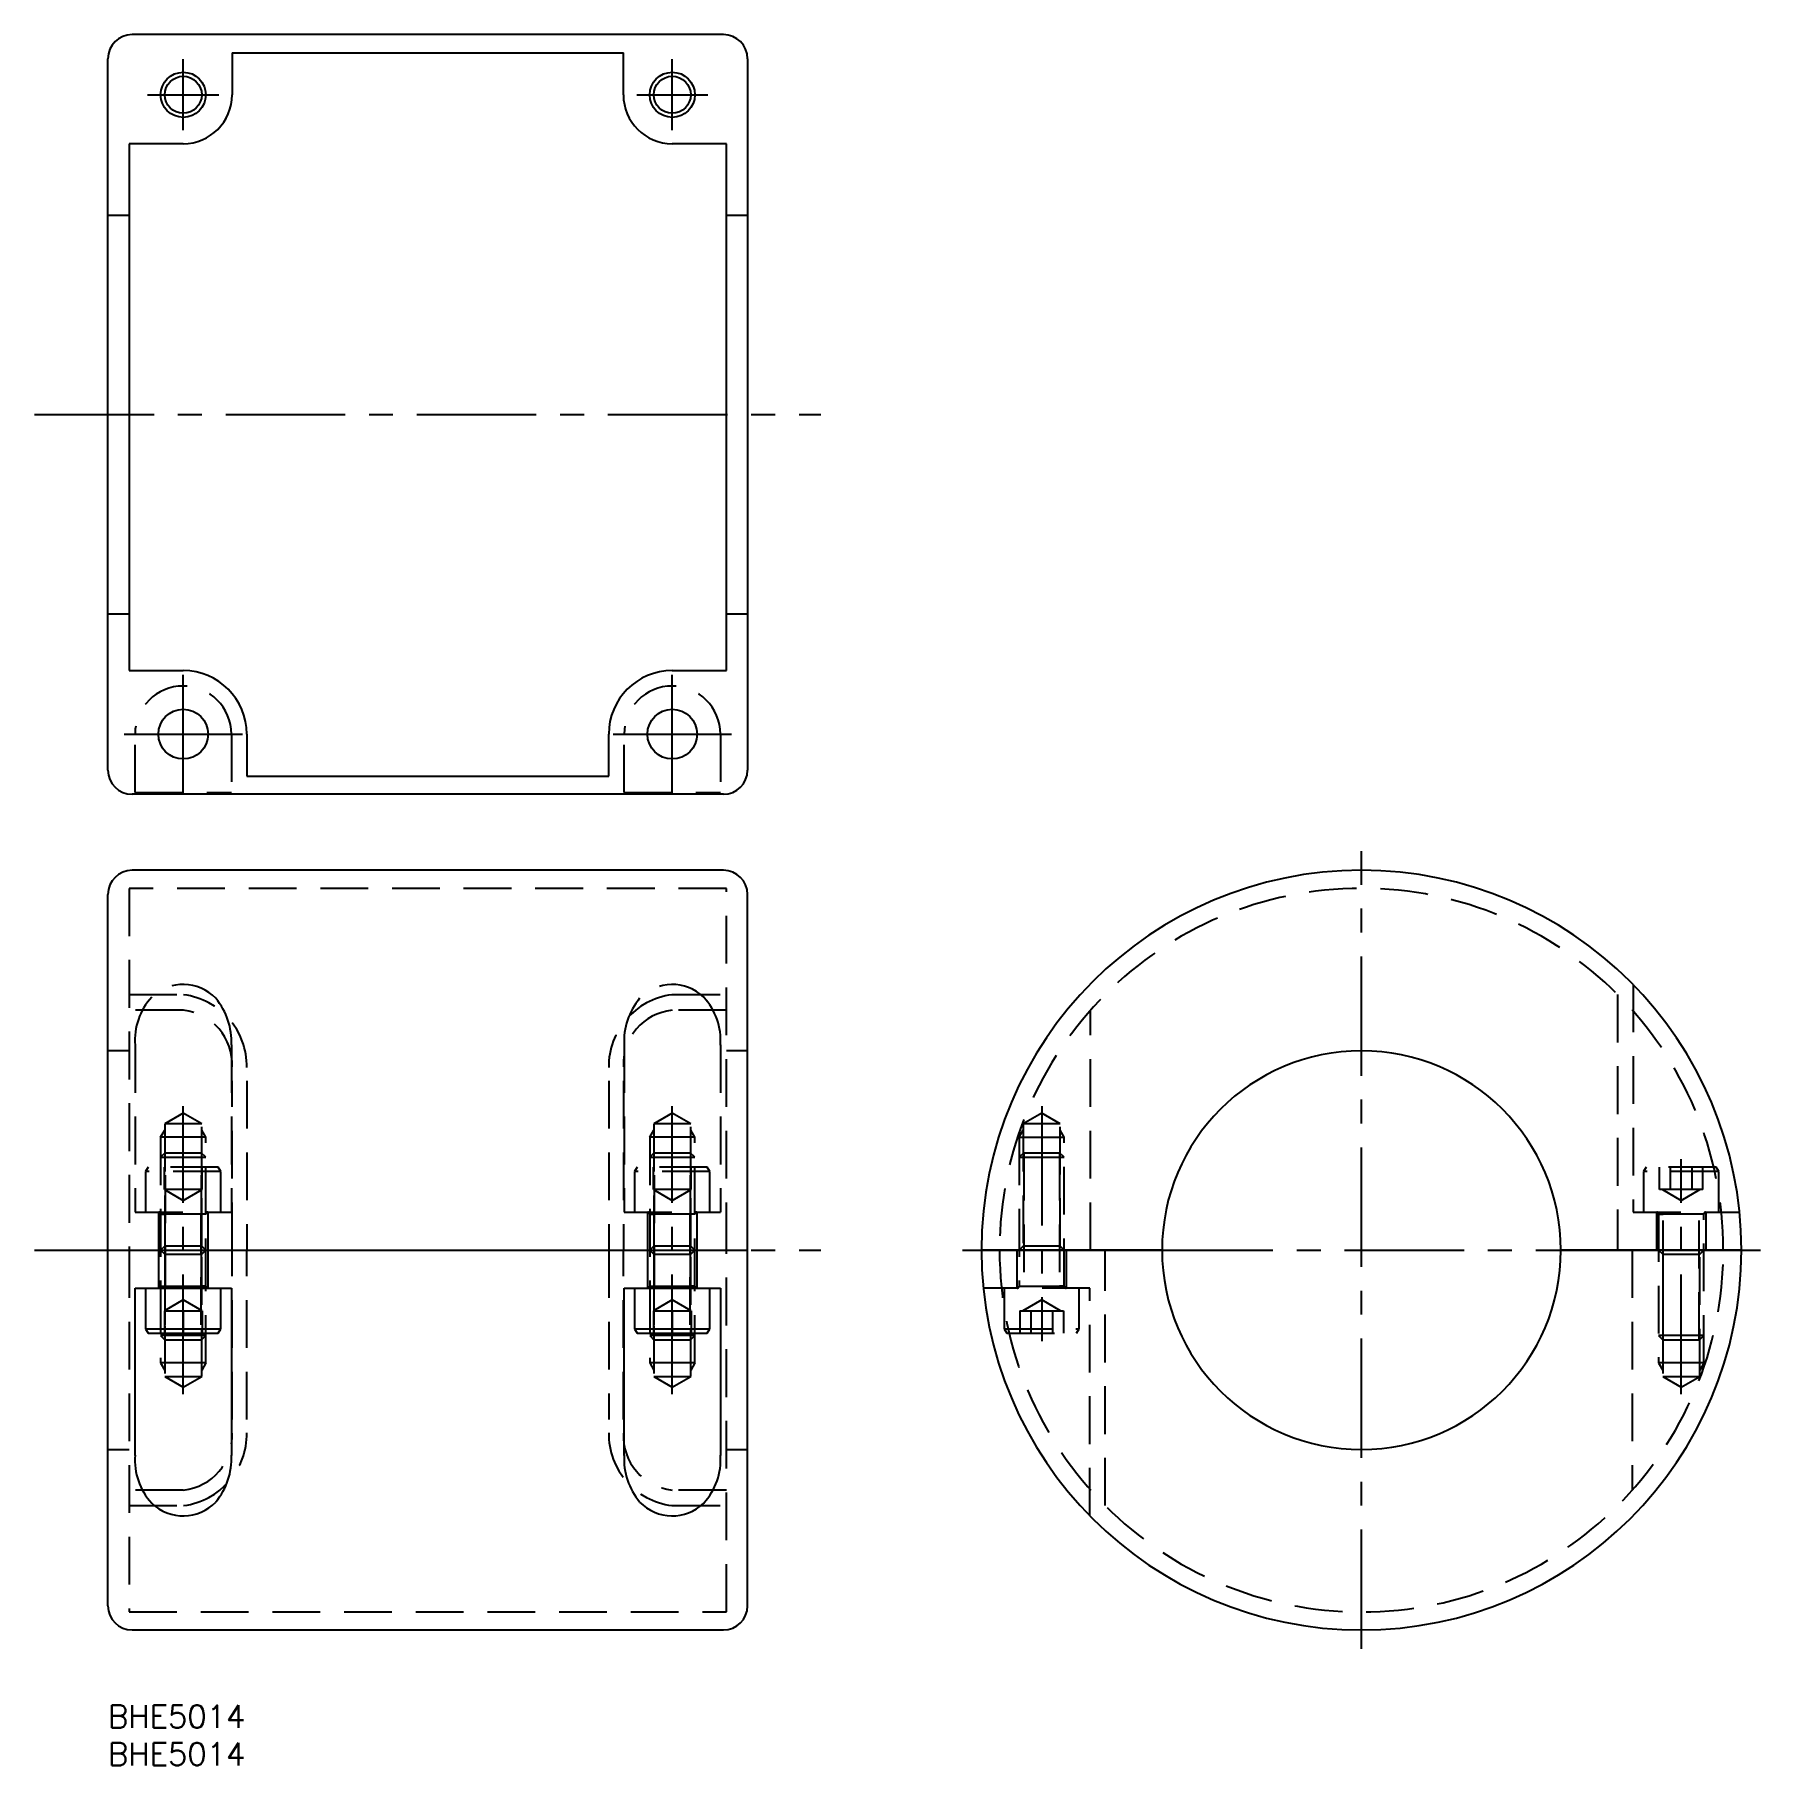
# Model space of a CAD drawing. Extents: x -10 to 220, y -8 to 222.
import ezdxf

# ---------------------------------------------------------------- set-up
doc = ezdxf.new("R2010")
doc.units = 0
doc.header["$LTSCALE"] = 0.5
doc.linetypes.add('CENTER', pattern=[50.8, 31.75, -6.35, 6.35, -6.35])
doc.linetypes.add('DASHED', pattern=[19.05, 12.7, -6.35])
for name, color, linetype in [('MSM_CENTER', 1, 'CENTER'), ('MSM_CONTINUOUS', 7, 'CONTINUOUS'), ('MSM_DASHED', 4, 'DASHED'), ('MSM_NARROW', 5, 'CONTINUOUS'), ('MSM_PART_NUMBER', 7, 'CONTINUOUS')]:
    doc.layers.add(name, color=color, linetype=linetype)
doc.styles.get("Standard").update_dxf_attribs({"font": 'txt.shx', "height": 3, "bigfont": 'bigfont.shx'})

msp = doc.modelspace()

# ---------------------------------------------------------------- linework, layer by layer
at = {"layer": 'MSM_CENTER'}
for p, q in [((10, 209.38), (10, 218.82)), ((75, 209.38), (75, 218.82)), ((5.27, 214.1), (14.73, 214.1)), ((70.27, 214.1), (79.73, 214.1)), ((-9.75, 171.6), (94.75, 171.6)), ((10, 121.22), (10, 136.97)), ((75, 121.22), (75, 136.97)), ((2.13, 129.1), (17.88, 129.1)), ((67.13, 129.1), (82.88, 129.1)), ((166.6, 7.48), (166.6, 113.53)), ((10, 41.37), (10, 79.63)), ((75, 41.37), (75, 79.63)), ((124.1, 79.63), (124.1, 48.4)), ((209.1, 41.37), (209.1, 72.6)), ((-9.75, 60.5), (94.75, 60.5)), ((113.57, 60.5), (219.62, 60.5))]:
    msp.add_line(p, q, dxfattribs=at)
at = {"layer": 'MSM_CONTINUOUS'}
for p, q in [((81.8, 222.1), (3.2, 222.1)), ((0, 124.3), (0, 218.9)), ((16.5, 219.7), (16.5, 214.1)), ((16.5, 219.7), (68.5, 219.7)), ((68.5, 214.1), (68.5, 219.7)), ((85, 218.9), (85, 124.3)), ((10, 207.6), (2.8, 207.6)), ((2.8, 207.6), (2.8, 137.55)), ((82.2, 207.6), (75, 207.6)), ((82.2, 137.55), (82.2, 207.6)), ((0, 198.1), (2.8, 198.1)), ((82.2, 198.1), (85, 198.1)), ((0, 145.1), (2.8, 145.1)), ((82.2, 145.1), (85, 145.1)), ((2.8, 137.55), (10, 137.55)), ((75, 137.55), (82.2, 137.55)), ((18.45, 129.1), (18.45, 123.5)), ((66.55, 123.5), (66.55, 129.1)), ((18.45, 123.5), (66.55, 123.5)), ((81.8, 121.1), (3.2, 121.1)), ((81.8, 111), (3.2, 111)), ((0, 60.5), (0, 107.8)), ((85, 60.5), (85, 107.8)), ((0, 13.2), (0, 60.5)), ((0, 60.5), (85, 60.5)), ((85, 13.2), (85, 60.5)), ((140.1, 60.5), (116.1, 60.5)), ((116.1, 60.5), (140.1, 60.5)), ((193.1, 60.5), (217.1, 60.5)), ((217.1, 60.5), (193.1, 60.5)), ((3.6, 33.22), (3.6, 55.45)), ((3.6, 55.45), (16.4, 55.45)), ((5, 55.45), (5, 50.05)), ((15, 50.05), (15, 55.45)), ((16.4, 55.45), (16.4, 33.22)), ((68.6, 33.22), (68.6, 55.45)), ((68.6, 55.45), (81.4, 55.45)), ((70, 55.45), (70, 50.05)), ((80, 50.05), (80, 55.45)), ((81.4, 55.45), (81.4, 33.22)), ((5, 50.05), (5.35, 49.45)), ((5, 50.05), (15, 50.05)), ((5.35, 49.45), (14.65, 49.45)), ((14.65, 49.45), (15, 50.05)), ((70, 50.05), (70.35, 49.45)), ((70, 50.05), (80, 50.05)), ((70.35, 49.45), (79.65, 49.45)), ((79.65, 49.45), (80, 50.05)), ((3.2, 10), (81.8, 10))]:
    msp.add_line(p, q, dxfattribs=at)
for centre, radius in [((10, 214.1), 2.46), ((75, 214.1), 2.46), ((10, 129.1), 3.3), ((75, 129.1), 3.3)]:
    msp.add_circle(centre, radius, dxfattribs=at)
for centre, radius, start, end in [((3.2, 218.9), 3.2, 90, 180), ((81.8, 218.9), 3.2, 0, 90), ((10, 214.1), 6.5, 270, 0), ((75, 214.1), 6.5, 180, 270), ((10, 129.1), 8.45, 0, 90), ((75, 129.1), 8.45, 90, 180), ((3.2, 124.3), 3.2, 180, 270), ((81.8, 124.3), 3.2, 270, 0), ((3.2, 107.8), 3.2, 90, 180), ((81.8, 107.8), 3.2, 0, 90), ((166.6, 60.5), 50.5, 0, 180), ((11.86, 88.46), 8.28, 136.8212, 184.7658), ((11.86, 88.46), 8.28, 136.8212, 184.7658), ((7.44, 88.24), 8.97, 357.0234, 39.7944), ((77.56, 88.24), 8.97, 140.2056, 182.9766), ((73.14, 88.46), 8.28, 355.2342, 43.1788), ((166.6, 60.5), 26.5, 0, 180), ((166.6, 60.5), 50.5, 180, 0), ((166.6, 60.5), 26.5, 180, 0), ((11.86, 32.54), 8.28, 175.2342, 223.1788), ((7.44, 32.76), 8.97, 320.2056, 2.9766), ((77.56, 32.76), 8.97, 177.0234, 219.7944), ((73.14, 32.54), 8.28, 316.8212, 4.7658), ((10, 31.23), 6.05, 226.2098, 315.8268), ((75, 31.23), 6.05, 224.1732, 313.7902), ((3.2, 13.2), 3.2, 180, 270), ((81.8, 13.2), 3.2, 270, 0)]:
    msp.add_arc(centre, radius, start, end, dxfattribs=at)
at = {"layer": 'MSM_DASHED'}
for p, q in [((3.6, 121.35), (3.6, 129.1)), ((16.4, 129.1), (16.4, 121.35)), ((68.6, 121.35), (68.6, 129.1)), ((81.4, 129.1), (81.4, 121.35)), ((3.6, 121.35), (16.4, 121.35)), ((68.6, 121.35), (81.4, 121.35)), ((2.8, 108.6), (2.8, 60.5)), ((82.2, 108.6), (2.8, 108.6)), ((82.2, 60.5), (82.2, 108.6)), ((2.8, 94.47), (10, 94.47)), ((75, 94.47), (82.2, 94.47)), ((200.65, 94.47), (200.65, 60.5)), ((202.7, 95.81), (202.7, 65.55)), ((10, 92.4), (2.8, 92.4)), ((82.2, 92.4), (75, 92.4)), ((130.6, 60.5), (130.6, 92.4)), ((3.6, 87.78), (3.6, 65.55)), ((16.4, 87.78), (16.4, 65.55)), ((68.6, 87.78), (68.6, 65.55)), ((81.4, 87.78), (81.4, 65.55)), ((2.8, 87), (0, 87)), ((85, 87), (82.2, 87)), ((16.5, 60.5), (16.5, 83.02)), ((18.45, 83.02), (18.45, 60.5)), ((66.55, 83.02), (66.55, 60.5)), ((68.5, 83.02), (68.5, 60.5)), ((10, 78.72), (7.54, 77.3)), ((12.46, 77.3), (10, 78.72)), ((75, 78.72), (72.54, 77.3)), ((77.46, 77.3), (75, 78.72)), ((124.1, 78.72), (121.64, 77.3)), ((126.56, 77.3), (124.1, 78.72)), ((7, 75.5), (7.54, 76.44)), ((7.54, 77.3), (7.54, 61.04)), ((12.46, 77.3), (7.54, 77.3)), ((12.46, 61.04), (12.46, 77.3)), ((13, 75.5), (12.46, 76.44)), ((72, 75.5), (72.54, 76.44)), ((72.54, 77.3), (72.54, 61.04)), ((77.46, 77.3), (72.54, 77.3)), ((77.46, 61.04), (77.46, 77.3)), ((78, 75.5), (77.46, 76.44)), ((121.1, 75.5), (121.64, 76.44)), ((126.56, 77.3), (121.64, 77.3)), ((121.64, 77.3), (121.64, 61.04)), ((126.56, 61.04), (126.56, 77.3)), ((127.1, 75.5), (126.56, 76.44)), ((7, 75.5), (7, 55.7)), ((13, 75.5), (7, 75.5)), ((13, 55.7), (13, 75.5)), ((72, 75.5), (72, 55.7)), ((78, 75.5), (72, 75.5)), ((78, 55.7), (78, 75.5)), ((121.1, 75.5), (121.1, 55.7)), ((121.1, 75.5), (127.1, 75.5)), ((127.1, 55.7), (127.1, 75.5)), ((5.35, 71.55), (5, 70.95)), ((14.65, 71.55), (5.35, 71.55)), ((7.61, 73.45), (7, 72.84)), ((7, 72.84), (13, 72.84)), ((7.5, 68.55), (7.5, 71.55)), ((7.61, 73.45), (12.39, 73.45)), ((13, 72.84), (12.39, 73.45)), ((12.5, 68.55), (12.5, 71.55)), ((15, 70.95), (14.65, 71.55)), ((70.35, 71.55), (70, 70.95)), ((79.65, 71.55), (70.35, 71.55)), ((72.61, 73.45), (72, 72.84)), ((72, 72.84), (78, 72.84)), ((72.5, 68.55), (72.5, 71.55)), ((72.61, 73.45), (77.39, 73.45)), ((78, 72.84), (77.39, 73.45)), ((77.5, 68.55), (77.5, 71.55)), ((80, 70.95), (79.65, 71.55)), ((121.71, 73.45), (121.1, 72.84)), ((121.1, 72.84), (127.1, 72.84)), ((121.71, 73.45), (126.49, 73.45)), ((121.71, 73.45), (121.71, 55.7)), ((121.71, 73.45), (121.71, 55.7)), ((127.1, 72.84), (126.49, 73.45)), ((126.49, 73.45), (126.49, 55.7)), ((126.49, 73.45), (126.49, 55.7)), ((204.45, 71.55), (204.1, 70.95)), ((213.75, 71.55), (204.45, 71.55)), ((206.21, 68.55), (206.21, 71.55)), ((207.66, 68.55), (207.66, 71.55)), ((210.54, 68.55), (210.54, 71.55)), ((211.99, 68.55), (211.99, 71.55)), ((214.1, 70.95), (213.75, 71.55)), ((5, 70.95), (5, 65.55)), ((15, 70.95), (5, 70.95)), ((7.61, 70.45), (7.61, 55.7)), ((12.39, 70.45), (12.39, 55.7)), ((15, 65.55), (15, 70.95)), ((70, 70.95), (70, 65.55)), ((80, 70.95), (70, 70.95)), ((72.61, 70.45), (72.61, 55.7)), ((77.39, 70.45), (77.39, 55.7)), ((80, 65.55), (80, 70.95)), ((204.1, 70.95), (204.1, 65.55)), ((214.1, 70.95), (204.1, 70.95)), ((214.1, 65.55), (214.1, 70.95)), ((7.5, 68.55), (10, 67.11)), ((12.5, 68.55), (7.5, 68.55)), ((10, 67.11), (12.5, 68.55)), ((72.5, 68.55), (75, 67.11)), ((77.5, 68.55), (72.5, 68.55)), ((75, 67.11), (77.5, 68.55)), ((211.99, 68.55), (206.21, 68.55)), ((206.6, 68.55), (209.1, 67.11)), ((209.1, 67.11), (211.6, 68.55)), ((3.6, 65.55), (16.4, 65.55)), ((6.7, 65.55), (6.7, 60.5)), ((13, 65.3), (7, 65.3)), ((7, 65.3), (7.61, 65.3)), ((7.61, 50.55), (7.61, 65.3)), ((12.39, 50.55), (12.39, 65.3)), ((13, 65.3), (12.39, 65.3)), ((13.3, 60.5), (13.3, 65.55)), ((68.6, 65.55), (81.4, 65.55)), ((71.7, 65.55), (71.7, 60.5)), ((78, 65.3), (72, 65.3)), ((72, 65.3), (72.61, 65.3)), ((72.61, 50.55), (72.61, 65.3)), ((77.39, 50.55), (77.39, 65.3)), ((78, 65.3), (77.39, 65.3)), ((78.3, 60.5), (78.3, 65.55)), ((202.7, 65.55), (216.85, 65.55)), ((205.8, 65.55), (205.8, 60.5)), ((206.1, 65.3), (206.1, 45.5)), ((212.1, 65.3), (206.1, 65.3)), ((206.1, 65.3), (206.71, 65.3)), ((206.1, 65.3), (206.71, 65.3)), ((206.71, 48.55), (206.71, 65.3)), ((206.71, 48.55), (206.71, 65.3)), ((211.49, 48.55), (211.49, 65.3)), ((212.1, 65.3), (211.49, 65.3)), ((211.49, 48.55), (211.49, 65.3)), ((212.1, 65.3), (211.49, 65.3)), ((212.1, 45.5), (212.1, 65.3)), ((212.4, 60.5), (212.4, 65.55)), ((2.8, 60.5), (2.8, 12.4)), ((6.7, 60.5), (6.7, 55.45)), ((7.54, 61.04), (7, 60.5)), ((7, 60.5), (7.54, 59.96)), ((12.46, 61.04), (7.54, 61.04)), ((7.54, 59.96), (7.54, 43.7)), ((7.54, 59.96), (12.46, 59.96)), ((13, 60.5), (12.46, 61.04)), ((12.46, 59.96), (13, 60.5)), ((12.46, 43.7), (12.46, 59.96)), ((13.3, 55.45), (13.3, 60.5)), ((16.5, 37.98), (16.5, 60.5)), ((18.45, 37.98), (18.45, 60.5)), ((66.55, 60.5), (66.55, 37.98)), ((68.5, 37.98), (68.5, 60.5)), ((71.7, 60.5), (71.7, 55.45)), ((72.54, 61.04), (72, 60.5)), ((72, 60.5), (72.54, 59.96)), ((77.46, 61.04), (72.54, 61.04)), ((72.54, 59.96), (72.54, 43.7)), ((72.54, 59.96), (77.46, 59.96)), ((78, 60.5), (77.46, 61.04)), ((77.46, 59.96), (78, 60.5)), ((77.46, 43.7), (77.46, 59.96)), ((78.3, 55.45), (78.3, 60.5)), ((82.2, 12.4), (82.2, 60.5)), ((120.8, 60.5), (120.8, 55.45)), ((121.64, 61.04), (121.1, 60.5)), ((126.56, 61.04), (121.64, 61.04)), ((127.1, 60.5), (126.56, 61.04)), ((127.4, 55.45), (127.4, 60.5)), ((132.55, 26.53), (132.55, 60.5)), ((202.6, 60.5), (202.6, 28.6)), ((206.1, 60.5), (206.64, 59.96)), ((206.64, 59.96), (206.64, 43.7)), ((206.64, 59.96), (211.56, 59.96)), ((211.56, 59.96), (212.1, 60.5)), ((211.56, 43.7), (211.56, 59.96)), ((7, 55.7), (7, 45.5)), ((7, 55.7), (13, 55.7)), ((7, 55.7), (7.61, 55.7)), ((13, 55.7), (12.39, 55.7)), ((13, 45.5), (13, 55.7)), ((72, 55.7), (72, 45.5)), ((72, 55.7), (78, 55.7)), ((72, 55.7), (72.61, 55.7)), ((78, 55.7), (77.39, 55.7)), ((78, 45.5), (78, 55.7)), ((130.5, 55.45), (116.35, 55.45)), ((119.1, 55.45), (119.1, 50.05)), ((121.1, 55.7), (127.1, 55.7)), ((121.1, 55.7), (121.71, 55.7)), ((121.1, 55.7), (121.71, 55.7)), ((127.1, 55.7), (126.49, 55.7)), ((127.1, 55.7), (126.49, 55.7)), ((129.1, 50.05), (129.1, 55.45)), ((130.5, 25.19), (130.5, 55.45)), ((10, 53.89), (7.5, 52.45)), ((12.5, 52.45), (10, 53.89)), ((75, 53.89), (72.5, 52.45)), ((77.5, 52.45), (75, 53.89)), ((124.1, 53.89), (121.6, 52.45)), ((126.6, 52.45), (124.1, 53.89)), ((7.5, 52.45), (7.5, 49.45)), ((7.5, 52.45), (12.5, 52.45)), ((10, 52.45), (10, 49.45)), ((12.5, 52.45), (12.5, 49.45)), ((72.5, 52.45), (72.5, 49.45)), ((72.5, 52.45), (77.5, 52.45)), ((75, 52.45), (75, 49.45)), ((77.5, 52.45), (77.5, 49.45)), ((121.21, 52.45), (121.21, 49.45)), ((121.21, 52.45), (126.99, 52.45)), ((122.66, 52.45), (122.66, 49.45)), ((125.54, 52.45), (125.54, 49.45)), ((126.99, 52.45), (126.99, 49.45)), ((7, 49.16), (7.61, 48.55)), ((13, 49.16), (7, 49.16)), ((12.39, 48.55), (7.61, 48.55)), ((12.39, 48.55), (13, 49.16)), ((78, 49.16), (72, 49.16)), ((72, 49.16), (72.61, 48.55)), ((77.39, 48.55), (72.61, 48.55)), ((77.39, 48.55), (78, 49.16)), ((119.1, 50.05), (119.45, 49.45)), ((119.1, 50.05), (129.1, 50.05)), ((119.45, 49.45), (128.75, 49.45)), ((128.75, 49.45), (129.1, 50.05)), ((206.1, 49.16), (206.71, 48.55)), ((212.1, 49.16), (206.1, 49.16)), ((211.49, 48.55), (206.71, 48.55)), ((211.49, 48.55), (212.1, 49.16)), ((13, 45.5), (7, 45.5)), ((7, 45.5), (7.54, 44.56)), ((13, 45.5), (12.46, 44.56)), ((78, 45.5), (72, 45.5)), ((72, 45.5), (72.54, 44.56)), ((78, 45.5), (77.46, 44.56)), ((212.1, 45.5), (206.1, 45.5)), ((206.1, 45.5), (206.64, 44.56)), ((212.1, 45.5), (211.56, 44.56)), ((7.54, 43.7), (10, 42.28)), ((7.54, 43.7), (12.46, 43.7)), ((10, 42.28), (12.46, 43.7)), ((72.54, 43.7), (75, 42.28)), ((72.54, 43.7), (77.46, 43.7)), ((75, 42.28), (77.46, 43.7)), ((206.64, 43.7), (211.56, 43.7)), ((206.64, 43.7), (209.1, 42.28)), ((209.1, 42.28), (211.56, 43.7)), ((0, 34), (2.8, 34)), ((82.2, 34), (85, 34)), ((10, 28.6), (2.8, 28.6)), ((82.2, 28.6), (75, 28.6)), ((2.8, 26.53), (10, 26.53)), ((75, 26.53), (82.2, 26.53)), ((2.8, 12.4), (82.2, 12.4))]:
    msp.add_line(p, q, dxfattribs=at)
for centre, radius, start, end in [((10, 129.1), 6.4, 0, 180), ((75, 129.1), 6.4, 0, 180), ((166.6, 60.5), 48.1, 0, 180), ((10, 89.77), 6.05, 44.1732, 133.7902), ((10, 89.77), 6.05, 44.1732, 133.7902), ((8.85, 84.93), 9.6, 359.0967, 82.8058), ((8.85, 84.93), 9.6, 359.0967, 82.8058), ((76.15, 84.93), 9.6, 97.1942, 180.9033), ((76.15, 84.93), 9.6, 97.1942, 180.9033), ((75, 89.77), 6.05, 46.2098, 135.8268), ((75, 89.77), 6.05, 46.2098, 135.8268), ((9.25, 85.19), 7.25, 357.312, 83.8553), ((9.25, 85.19), 7.25, 357.312, 83.8553), ((7.44, 88.24), 8.97, 357.0234, 39.7944), ((75.75, 85.19), 7.25, 96.1447, 182.688), ((75.75, 85.19), 7.25, 96.1447, 182.688), ((77.56, 88.24), 8.97, 140.2056, 182.9766), ((73.14, 88.46), 8.28, 355.2342, 43.1788), ((6.75, 65.3), 0.25, 0, 90), ((13.25, 65.3), 0.25, 90, 180), ((71.75, 65.3), 0.25, 0, 90), ((78.25, 65.3), 0.25, 90, 180), ((205.85, 65.3), 0.25, 0, 90), ((212.35, 65.3), 0.25, 90, 180), ((166.6, 60.5), 48.1, 180, 0), ((6.75, 55.7), 0.25, 270, 0), ((13.25, 55.7), 0.25, 180, 270), ((71.75, 55.7), 0.25, 270, 0), ((78.25, 55.7), 0.25, 180, 270), ((120.85, 55.7), 0.25, 270, 0), ((127.35, 55.7), 0.25, 180, 270), ((9.25, 35.81), 7.25, 276.1447, 2.688), ((8.85, 36.07), 9.6, 277.1942, 0.9033), ((76.15, 36.07), 9.6, 179.0967, 262.8058), ((75.75, 35.81), 7.25, 177.312, 263.8553)]:
    msp.add_arc(centre, radius, start, end, dxfattribs=at)
at = {"layer": 'MSM_NARROW'}
for centre in [(10, 214.1), (75, 214.1)]:
    msp.add_circle(centre, 3, dxfattribs=at)

# ---------------------------------------------------------------- texts
at = {"layer": 'MSM_PART_NUMBER'}
for p in [(0, -3), (0, -8)]:
    msp.add_text('BHE5014', height=3, dxfattribs=at).set_placement(p)

doc.saveas('drawing.dxf')
